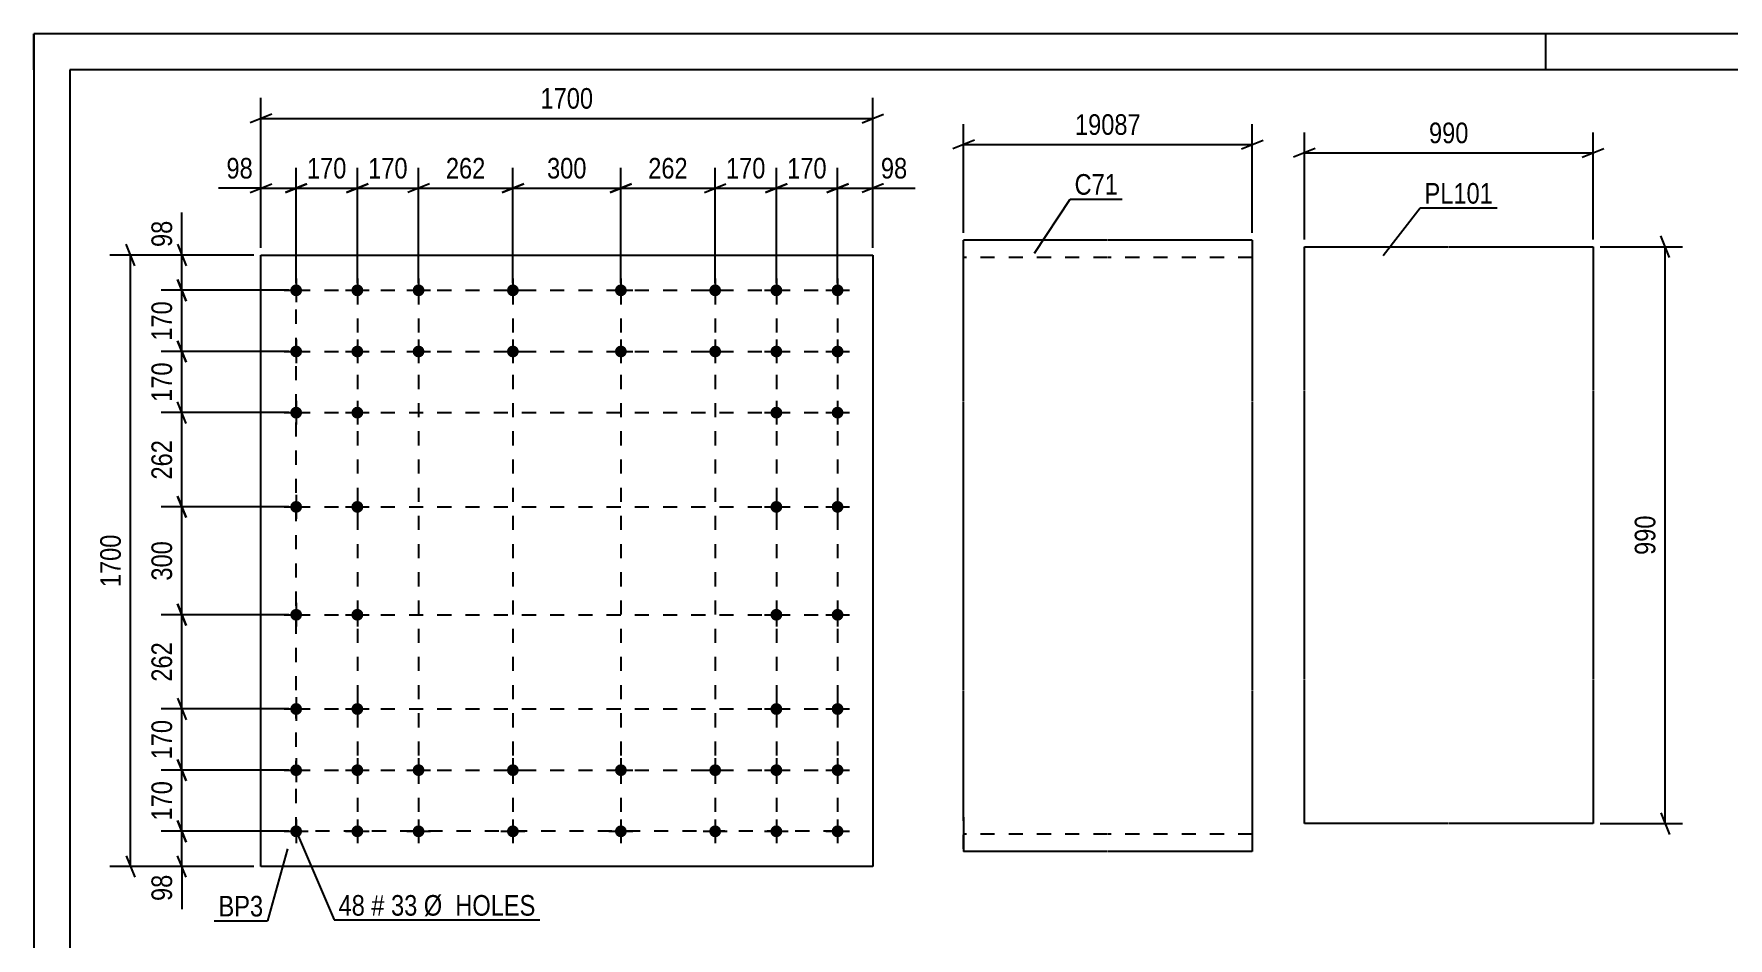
# Model space of a CAD drawing. Header units: millimetres. Extents: x 0 to 420, y 0 to 297.
# Drawn here: x 0 to 235.3, y 171.3 to 297 of the extents above; entities that cross this region are included whole.
import ezdxf

# ---------------------------------------------------------------- set-up
doc = ezdxf.new("R2010")
doc.units = ezdxf.units.MM
doc.linetypes.add('DXK_LINE_DOT2', pattern=[3.9198, 1.9599, -1.9599])
doc.styles.add('Arial Narrow', font='ARIALN.TTF', dxfattribs={"height": 0.2})

# ---------------------------------------------------------------- blocks, each defined once
blk = doc.blocks.new('Unknown-284856879-1134')
at = {"color": 5, "linetype": 'Continuous'}
for p, q in [((420, 297), (0, 297)), ((0, 297), (0, 0)), ((0, 292), (0, 297)), ((210, 292), (210, 297)), ((415, 292), (5, 292)), ((5, 292), (5, 5))]:
    blk.add_line(p, q, dxfattribs=at)
blk = doc.blocks.new('Part-284856879-8796 - 8795')
at = {"color": 2, "linetype": 'Continuous'}
for p, q in [((31.53, 181.25), (31.53, 266.25)), ((31.53, 266.25), (116.53, 266.25)), ((116.53, 266.25), (116.53, 181.25)), ((116.53, 181.25), (31.53, 181.25))]:
    blk.add_line(p, q, dxfattribs=at)
blk = doc.blocks.new('Bolt-284856879-8797 - 8795')
at = {"linetype": 'Continuous'}
for points in [[(36.43, 262.17, -1), (36.43, 260.52, -1)], [(44.93, 262.17, -1), (44.93, 260.52, -1)], [(53.43, 262.17, -1), (53.43, 260.52, -1)], [(66.53, 262.17, -1), (66.53, 260.52, -1)], [(81.53, 262.17, -1), (81.53, 260.52, -1)], [(94.63, 262.17, -1), (94.63, 260.52, -1)], [(103.13, 262.17, -1), (103.13, 260.52, -1)], [(111.63, 262.17, -1), (111.63, 260.52, -1)], [(36.43, 253.67, -1), (36.43, 252.02, -1)], [(44.93, 253.67, -1), (44.93, 252.02, -1)], [(53.43, 253.67, -1), (53.43, 252.02, -1)], [(66.53, 253.67, -1), (66.53, 252.02, -1)], [(81.53, 253.67, -1), (81.53, 252.02, -1)], [(94.63, 253.67, -1), (94.63, 252.02, -1)], [(103.13, 253.67, -1), (103.13, 252.02, -1)], [(111.63, 253.67, -1), (111.63, 252.02, -1)], [(36.43, 245.17, -1), (36.43, 243.52, -1)], [(44.93, 245.17, -1), (44.93, 243.52, -1)], [(103.13, 245.17, -1), (103.13, 243.52, -1)], [(111.63, 245.17, -1), (111.63, 243.52, -1)], [(36.43, 232.07, -1), (36.43, 230.42, -1)], [(44.93, 232.07, -1), (44.93, 230.42, -1)], [(103.13, 232.07, -1), (103.13, 230.42, -1)], [(111.63, 232.07, -1), (111.63, 230.42, -1)], [(36.43, 217.07, -1), (36.43, 215.42, -1)], [(44.93, 217.07, -1), (44.93, 215.42, -1)], [(103.13, 217.07, -1), (103.13, 215.42, -1)], [(111.63, 217.07, -1), (111.63, 215.42, -1)], [(36.43, 203.97, -1), (36.43, 202.32, -1)], [(44.93, 203.97, -1), (44.93, 202.32, -1)], [(103.13, 203.97, -1), (103.13, 202.32, -1)], [(111.63, 203.97, -1), (111.63, 202.32, -1)], [(36.43, 195.47, -1), (36.43, 193.82, -1)], [(44.93, 195.47, -1), (44.93, 193.82, -1)], [(53.43, 195.47, -1), (53.43, 193.82, -1)], [(66.53, 195.47, -1), (66.53, 193.82, -1)], [(81.53, 195.47, -1), (81.53, 193.82, -1)], [(94.63, 195.47, -1), (94.63, 193.82, -1)], [(103.13, 195.47, -1), (103.13, 193.82, -1)], [(111.63, 195.47, -1), (111.63, 193.82, -1)], [(36.43, 186.97, -1), (36.43, 185.32, -1)], [(44.93, 186.97, -1), (44.93, 185.32, -1)], [(53.43, 186.97, -1), (53.43, 185.32, -1)], [(66.53, 186.97, -1), (66.53, 185.32, -1)], [(81.53, 186.97, -1), (81.53, 185.32, -1)], [(94.63, 186.97, -1), (94.63, 185.32, -1)], [(103.13, 186.97, -1), (103.13, 185.32, -1)], [(111.63, 186.97, -1), (111.63, 185.32, -1)]]:
    blk.add_hatch(color=1, dxfattribs=at).paths.add_polyline_path(points)
at = {"color": 1, "linetype": 'Continuous'}
for p, q in [((34.78, 261.35), (38.08, 261.35)), ((36.43, 263), (36.43, 259.7)), ((43.28, 261.35), (46.58, 261.35)), ((44.93, 263), (44.93, 259.7)), ((51.78, 261.35), (55.08, 261.35)), ((53.43, 263), (53.43, 259.7)), ((64.88, 261.35), (68.18, 261.35)), ((66.53, 263), (66.53, 259.7)), ((79.88, 261.35), (83.18, 261.35)), ((81.53, 263), (81.53, 259.7)), ((92.98, 261.35), (96.28, 261.35)), ((94.63, 263), (94.63, 259.7)), ((101.48, 261.35), (104.78, 261.35)), ((103.13, 263), (103.13, 259.7)), ((109.98, 261.35), (113.28, 261.35)), ((111.63, 263), (111.63, 259.7)), ((36.43, 254.5), (36.43, 251.2)), ((44.93, 254.5), (44.93, 251.2)), ((53.43, 254.5), (53.43, 251.2)), ((66.53, 254.5), (66.53, 251.2)), ((81.53, 254.5), (81.53, 251.2)), ((94.63, 254.5), (94.63, 251.2)), ((103.13, 254.5), (103.13, 251.2)), ((111.63, 254.5), (111.63, 251.2)), ((34.78, 252.85), (38.08, 252.85)), ((43.28, 252.85), (46.58, 252.85)), ((51.78, 252.85), (55.08, 252.85)), ((64.88, 252.85), (68.18, 252.85)), ((79.88, 252.85), (83.18, 252.85)), ((92.98, 252.85), (96.28, 252.85)), ((101.48, 252.85), (104.78, 252.85)), ((109.98, 252.85), (113.28, 252.85)), ((36.43, 246), (36.43, 242.7)), ((44.93, 246), (44.93, 242.7)), ((103.13, 246), (103.13, 242.7)), ((111.63, 246), (111.63, 242.7)), ((34.78, 244.35), (38.08, 244.35)), ((43.28, 244.35), (46.58, 244.35)), ((101.48, 244.35), (104.78, 244.35)), ((109.98, 244.35), (113.28, 244.35)), ((34.78, 231.25), (38.08, 231.25)), ((36.43, 232.9), (36.43, 229.6)), ((43.28, 231.25), (46.58, 231.25)), ((44.93, 232.9), (44.93, 229.6)), ((101.48, 231.25), (104.78, 231.25)), ((103.13, 232.9), (103.13, 229.6)), ((109.98, 231.25), (113.28, 231.25)), ((111.63, 232.9), (111.63, 229.6)), ((36.43, 217.9), (36.43, 214.6)), ((44.93, 217.9), (44.93, 214.6)), ((103.13, 217.9), (103.13, 214.6)), ((111.63, 217.9), (111.63, 214.6)), ((34.78, 216.25), (38.08, 216.25)), ((43.28, 216.25), (46.58, 216.25)), ((101.48, 216.25), (104.78, 216.25)), ((109.98, 216.25), (113.28, 216.25)), ((36.43, 204.8), (36.43, 201.5)), ((44.93, 204.8), (44.93, 201.5)), ((103.13, 204.8), (103.13, 201.5)), ((111.63, 204.8), (111.63, 201.5)), ((34.78, 203.15), (38.08, 203.15)), ((43.28, 203.15), (46.58, 203.15)), ((101.48, 203.15), (104.78, 203.15)), ((109.98, 203.15), (113.28, 203.15)), ((36.43, 196.3), (36.43, 193)), ((44.93, 196.3), (44.93, 193)), ((53.43, 196.3), (53.43, 193)), ((66.53, 196.3), (66.53, 193)), ((81.53, 196.3), (81.53, 193)), ((94.63, 196.3), (94.63, 193)), ((103.13, 196.3), (103.13, 193)), ((111.63, 196.3), (111.63, 193)), ((34.78, 194.65), (38.08, 194.65)), ((43.28, 194.65), (46.58, 194.65)), ((51.78, 194.65), (55.08, 194.65)), ((64.88, 194.65), (68.18, 194.65)), ((79.88, 194.65), (83.18, 194.65)), ((92.98, 194.65), (96.28, 194.65)), ((101.48, 194.65), (104.78, 194.65)), ((109.98, 194.65), (113.28, 194.65)), ((34.78, 186.15), (38.08, 186.15)), ((36.43, 187.8), (36.43, 184.5)), ((43.28, 186.15), (46.58, 186.15)), ((44.93, 187.8), (44.93, 184.5)), ((51.78, 186.15), (55.08, 186.15)), ((53.43, 187.8), (53.43, 184.5)), ((64.88, 186.15), (68.18, 186.15)), ((66.53, 187.8), (66.53, 184.5)), ((79.88, 186.15), (83.18, 186.15)), ((81.53, 187.8), (81.53, 184.5)), ((92.98, 186.15), (96.28, 186.15)), ((94.63, 187.8), (94.63, 184.5)), ((101.48, 186.15), (104.78, 186.15)), ((103.13, 187.8), (103.13, 184.5)), ((109.98, 186.15), (113.28, 186.15)), ((111.63, 187.8), (111.63, 184.5))]:
    blk.add_line(p, q, dxfattribs=at)
blk = doc.blocks.new('Part-284856879-8905 - 8904')
at = {"color": 2, "linetype": 'Continuous'}
for p, q in [((176.47, 247.41), (176.47, 267.41)), ((176.47, 267.41), (196.47, 267.41)), ((196.57, 267.41), (216.57, 267.41)), ((216.57, 267.41), (216.57, 247.41)), ((176.47, 207.31), (176.47, 247.31)), ((216.57, 247.31), (216.57, 207.31)), ((176.47, 187.21), (176.47, 207.21)), ((216.57, 207.21), (216.57, 187.21)), ((196.47, 187.21), (176.47, 187.21)), ((216.57, 187.21), (196.57, 187.21))]:
    blk.add_line(p, q, dxfattribs=at)
blk = doc.blocks.new('Part-284856879-8956 - 8955')
at = {"color": 2, "linetype": 'Continuous'}
for p, q in [((149.13, 268.33), (129.13, 268.33)), ((129.13, 245.93), (129.13, 268.33)), ((169.23, 268.33), (149.23, 268.33)), ((169.23, 268.33), (169.23, 245.93)), ((129.13, 205.83), (129.13, 245.83)), ((169.23, 245.83), (169.23, 205.83)), ((129.13, 188.13), (129.13, 205.73)), ((169.23, 205.73), (169.23, 183.33)), ((129.13, 188.13), (129.13, 183.33)), ((149.13, 183.33), (129.13, 183.33)), ((169.23, 183.33), (149.23, 183.33))]:
    blk.add_line(p, q, dxfattribs=at)
at = {"color": 7, "linetype": 'DXK_LINE_DOT2'}
for p, q in [((149.13, 265.93), (129.13, 265.93)), ((169.23, 265.93), (149.23, 265.93)), ((129.13, 183.7), (129.13, 188.13)), ((149.13, 185.73), (129.13, 185.73)), ((169.23, 185.73), (149.23, 185.73))]:
    blk.add_line(p, q, dxfattribs=at)
blk = doc.blocks.new('Rectangle-284856879-10818 - 8795')
at = {"color": 1, "linetype": 'DXK_LINE_DOT2'}
blk.add_lwpolyline([(36.43, 261.35), (111.63, 261.35), (111.63, 186.15), (36.43, 186.15), (36.43, 261.35)], close=True, dxfattribs=at)
blk = doc.blocks.new('Line-284856879-10828 - 8795')
at = {"color": 1, "linetype": 'DXK_LINE_DOT2'}
blk.add_line((44.93, 261.35), (44.93, 186.15), dxfattribs=at)
blk = doc.blocks.new('Line-284856879-10835 - 8795')
at = {"color": 1, "linetype": 'DXK_LINE_DOT2'}
blk.add_line((103.13, 261.35), (103.13, 186.15), dxfattribs=at)
blk = doc.blocks.new('Line-284856879-10842 - 8795')
at = {"color": 1, "linetype": 'DXK_LINE_DOT2'}
blk.add_line((36.43, 252.85), (111.63, 252.85), dxfattribs=at)
blk = doc.blocks.new('Line-284856879-10849 - 8795')
at = {"color": 1, "linetype": 'DXK_LINE_DOT2'}
blk.add_line((36.43, 194.65), (111.63, 194.65), dxfattribs=at)
blk = doc.blocks.new('Line-284856879-10856 - 8795')
at = {"color": 1, "linetype": 'DXK_LINE_DOT2'}
blk.add_line((53.43, 261.35), (53.43, 186.15), dxfattribs=at)
blk = doc.blocks.new('Line-284856879-10863 - 8795')
at = {"color": 1, "linetype": 'DXK_LINE_DOT2'}
blk.add_line((66.53, 261.35), (66.53, 186.15), dxfattribs=at)
blk = doc.blocks.new('Line-284856879-10870 - 8795')
at = {"color": 1, "linetype": 'DXK_LINE_DOT2'}
blk.add_line((81.53, 261.35), (81.53, 186.15), dxfattribs=at)
blk = doc.blocks.new('Line-284856879-10877 - 8795')
at = {"color": 1, "linetype": 'DXK_LINE_DOT2'}
blk.add_line((94.63, 261.35), (94.63, 186.15), dxfattribs=at)
blk = doc.blocks.new('Line-284856879-10884 - 8795')
at = {"color": 1, "linetype": 'DXK_LINE_DOT2'}
blk.add_line((36.43, 244.35), (111.63, 244.35), dxfattribs=at)
blk = doc.blocks.new('Line-284856879-10891 - 8795')
at = {"color": 1, "linetype": 'DXK_LINE_DOT2'}
blk.add_line((36.43, 231.25), (111.63, 231.25), dxfattribs=at)
blk = doc.blocks.new('Line-284856879-10898 - 8795')
at = {"color": 1, "linetype": 'DXK_LINE_DOT2'}
blk.add_line((36.43, 216.25), (111.63, 216.25), dxfattribs=at)
blk = doc.blocks.new('Line-284856879-10905 - 8795')
at = {"color": 1, "linetype": 'DXK_LINE_DOT2'}
blk.add_line((36.43, 203.15), (111.63, 203.15), dxfattribs=at)
blk = doc.blocks.new('StraightDimension-284856879-10776 - 8795')
at = {"color": 7, "linetype": 'Continuous'}
for p, q in [((94.63, 262.35), (94.63, 278.39)), ((103.13, 262.35), (103.13, 278.39)), ((93.13, 274.94), (96.13, 276.14)), ((94.63, 275.54), (103.13, 275.54)), ((104.63, 276.14), (101.63, 274.94))]:
    blk.add_line(p, q, dxfattribs=at)
at = {"color": 0}
blk.add_wipeout([(102.22, 276.29), (102.22, 280.49), (95.53, 280.49), (95.53, 276.29)], dxfattribs=at)
at = {"color": 3, "style": 'Arial Narrow'}
blk.add_text('170', height=2.863, dxfattribs=at).set_placement((96.13, 276.89))
blk = doc.blocks.new('StraightDimension-284856879-10778 - 8795')
at = {"color": 7, "linetype": 'Continuous'}
for p, q in [((66.53, 262.35), (66.53, 278.39)), ((81.53, 262.35), (81.53, 278.39)), ((68.03, 276.14), (65.03, 274.94)), ((66.53, 275.54), (81.53, 275.54)), ((80.03, 274.94), (83.03, 276.14))]:
    blk.add_line(p, q, dxfattribs=at)
at = {"color": 0}
blk.add_wipeout([(77.37, 276.29), (77.37, 280.49), (70.68, 280.49), (70.68, 276.29)], dxfattribs=at)
at = {"color": 3, "style": 'Arial Narrow'}
blk.add_text('300', height=2.863, dxfattribs=at).set_placement((71.28, 276.89))
blk = doc.blocks.new('StraightDimension-284856879-10777 - 8795')
at = {"color": 7, "linetype": 'Continuous'}
for p, q in [((81.53, 262.35), (81.53, 278.39)), ((94.63, 262.35), (94.63, 278.39)), ((83.03, 276.14), (80.03, 274.94)), ((81.53, 275.54), (94.63, 275.54)), ((93.13, 274.94), (96.13, 276.14))]:
    blk.add_line(p, q, dxfattribs=at)
at = {"color": 0}
blk.add_wipeout([(91.42, 276.29), (91.42, 280.49), (84.73, 280.49), (84.73, 276.29)], dxfattribs=at)
at = {"color": 3, "style": 'Arial Narrow'}
blk.add_text('262', height=2.863, dxfattribs=at).set_placement((85.33, 276.89))
blk = doc.blocks.new('StraightDimension-284856879-9077 - 8795')
at = {"color": 7, "linetype": 'Continuous'}
for p, q in [((30.53, 266.25), (17.69, 266.25)), ((19.94, 267.75), (21.14, 264.75)), ((20.54, 261.35), (20.54, 266.25)), ((35.43, 261.35), (17.69, 261.35)), ((21.14, 259.85), (19.94, 262.85))]:
    blk.add_line(p, q, dxfattribs=at)
at = {"color": 0}
blk.add_wipeout([(19.79, 271.63), (15.59, 271.63), (15.59, 266.77), (19.79, 266.77)], dxfattribs=at)
at = {"color": 7, "linetype": 'Continuous'}
blk.add_line((20.54, 266.25), (20.54, 272.15), dxfattribs=at)
blk.add_line((20.54, 266.25), (20.54, 272.15), dxfattribs=at)
at = {"color": 3, "style": 'Arial Narrow'}
blk.add_text('98', height=2.863, rotation=90.0002, dxfattribs=at).set_placement((19.19, 267.37))
blk = doc.blocks.new('StraightDimension-284856879-9078 - 8795')
at = {"color": 7, "linetype": 'Continuous'}
for p, q in [((35.43, 261.35), (17.69, 261.35)), ((19.94, 262.85), (21.14, 259.85)), ((20.54, 252.85), (20.54, 261.35)), ((21.14, 251.35), (19.94, 254.35)), ((35.43, 252.85), (17.69, 252.85))]:
    blk.add_line(p, q, dxfattribs=at)
at = {"color": 0}
blk.add_wipeout([(19.79, 260.44), (15.59, 260.44), (15.59, 253.75), (19.79, 253.75)], dxfattribs=at)
at = {"color": 3, "style": 'Arial Narrow'}
blk.add_text('170', height=2.863, rotation=90.0002, dxfattribs=at).set_placement((19.19, 254.35))
blk = doc.blocks.new('StraightDimension-284856879-9079 - 8795')
at = {"color": 7, "linetype": 'Continuous'}
for p, q in [((19.94, 254.35), (21.14, 251.35)), ((35.43, 252.85), (17.69, 252.85)), ((20.54, 244.35), (20.54, 252.85)), ((21.14, 242.85), (19.94, 245.85)), ((35.43, 244.35), (17.69, 244.35))]:
    blk.add_line(p, q, dxfattribs=at)
at = {"color": 0}
blk.add_wipeout([(19.79, 251.94), (15.59, 251.94), (15.59, 245.25), (19.79, 245.25)], dxfattribs=at)
at = {"color": 3, "style": 'Arial Narrow'}
blk.add_text('170', height=2.863, rotation=90.0002, dxfattribs=at).set_placement((19.19, 245.85))
blk = doc.blocks.new('StraightDimension-284856879-9080 - 8795')
at = {"color": 7, "linetype": 'Continuous'}
for p, q in [((21.14, 242.85), (19.94, 245.85)), ((35.43, 244.35), (17.69, 244.35)), ((20.54, 231.25), (20.54, 244.35)), ((35.43, 231.25), (17.69, 231.25)), ((19.94, 232.75), (21.14, 229.75))]:
    blk.add_line(p, q, dxfattribs=at)
at = {"color": 0}
blk.add_wipeout([(19.79, 241.14), (15.59, 241.14), (15.59, 234.45), (19.79, 234.45)], dxfattribs=at)
at = {"color": 3, "style": 'Arial Narrow'}
blk.add_text('262', height=2.863, rotation=90.0002, dxfattribs=at).set_placement((19.19, 235.05))
blk = doc.blocks.new('StraightDimension-284856879-9081 - 8795')
at = {"color": 7, "linetype": 'Continuous'}
for p, q in [((35.43, 231.25), (17.69, 231.25)), ((21.14, 229.75), (19.94, 232.75)), ((20.54, 216.25), (20.54, 231.25)), ((19.94, 217.75), (21.14, 214.75)), ((35.43, 216.25), (17.69, 216.25))]:
    blk.add_line(p, q, dxfattribs=at)
at = {"color": 0}
blk.add_wipeout([(19.79, 227.09), (15.59, 227.09), (15.59, 220.4), (19.79, 220.4)], dxfattribs=at)
at = {"color": 3, "style": 'Arial Narrow'}
blk.add_text('300', height=2.863, rotation=90.0002, dxfattribs=at).set_placement((19.19, 221))
blk = doc.blocks.new('StraightDimension-284856879-9082 - 8795')
at = {"color": 7, "linetype": 'Continuous'}
for p, q in [((21.14, 214.75), (19.94, 217.75)), ((35.43, 216.25), (17.69, 216.25)), ((20.54, 203.15), (20.54, 216.25)), ((35.43, 203.15), (17.69, 203.15)), ((19.94, 204.65), (21.14, 201.65))]:
    blk.add_line(p, q, dxfattribs=at)
at = {"color": 0}
blk.add_wipeout([(19.79, 213.04), (15.59, 213.04), (15.59, 206.35), (19.79, 206.35)], dxfattribs=at)
at = {"color": 3, "style": 'Arial Narrow'}
blk.add_text('262', height=2.863, rotation=90.0002, dxfattribs=at).set_placement((19.19, 206.95))
blk = doc.blocks.new('StraightDimension-284856879-9083 - 8795')
at = {"color": 7, "linetype": 'Continuous'}
for p, q in [((35.43, 203.15), (17.69, 203.15)), ((19.94, 204.65), (21.14, 201.65)), ((20.54, 194.65), (20.54, 203.15)), ((21.14, 193.15), (19.94, 196.15)), ((35.43, 194.65), (17.69, 194.65))]:
    blk.add_line(p, q, dxfattribs=at)
at = {"color": 0}
blk.add_wipeout([(19.79, 202.24), (15.59, 202.24), (15.59, 195.55), (19.79, 195.55)], dxfattribs=at)
at = {"color": 3, "style": 'Arial Narrow'}
blk.add_text('170', height=2.863, rotation=90.0002, dxfattribs=at).set_placement((19.19, 196.15))
blk = doc.blocks.new('StraightDimension-284856879-9084 - 8795')
at = {"color": 7, "linetype": 'Continuous'}
for p, q in [((19.94, 196.15), (21.14, 193.15)), ((35.43, 194.65), (17.69, 194.65)), ((20.54, 186.15), (20.54, 194.65)), ((35.43, 186.15), (17.69, 186.15)), ((21.14, 184.65), (19.94, 187.65))]:
    blk.add_line(p, q, dxfattribs=at)
at = {"color": 0}
blk.add_wipeout([(19.79, 193.74), (15.59, 193.74), (15.59, 187.05), (19.79, 187.05)], dxfattribs=at)
at = {"color": 3, "style": 'Arial Narrow'}
blk.add_text('170', height=2.863, rotation=90.0002, dxfattribs=at).set_placement((19.19, 187.65))
blk = doc.blocks.new('StraightDimension-284856879-10782 - 8795')
at = {"color": 7, "linetype": 'Continuous'}
for p, q in [((31.53, 267.25), (31.53, 278.39)), ((36.43, 262.35), (36.43, 278.39)), ((30.03, 274.94), (33.03, 276.14)), ((31.53, 275.54), (36.43, 275.54)), ((37.93, 276.14), (34.93, 274.94))]:
    blk.add_line(p, q, dxfattribs=at)
at = {"color": 0}
blk.add_wipeout([(31, 276.29), (31, 280.49), (26.15, 280.49), (26.15, 276.29)], dxfattribs=at)
at = {"color": 7, "linetype": 'Continuous'}
blk.add_line((31.53, 275.54), (25.62, 275.54), dxfattribs=at)
blk.add_line((31.53, 275.54), (25.62, 275.54), dxfattribs=at)
at = {"color": 3, "style": 'Arial Narrow'}
blk.add_text('98', height=2.863, dxfattribs=at).set_placement((26.75, 276.89))
blk = doc.blocks.new('StraightDimension-284856879-9085 - 8795')
at = {"color": 7, "linetype": 'Continuous'}
for p, q in [((35.43, 186.15), (17.69, 186.15)), ((19.94, 187.65), (21.14, 184.65)), ((20.54, 181.25), (20.54, 186.15)), ((30.53, 181.25), (17.69, 181.25)), ((21.14, 179.75), (19.94, 182.75))]:
    blk.add_line(p, q, dxfattribs=at)
at = {"color": 0}
blk.add_wipeout([(19.79, 180.72), (15.59, 180.72), (15.59, 175.86), (19.79, 175.86)], dxfattribs=at)
at = {"color": 7, "linetype": 'Continuous'}
blk.add_line((20.54, 181.25), (20.54, 175.34), dxfattribs=at)
blk.add_line((20.54, 181.25), (20.54, 175.34), dxfattribs=at)
at = {"color": 3, "style": 'Arial Narrow'}
blk.add_text('98', height=2.863, rotation=90.0002, dxfattribs=at).set_placement((19.19, 176.46))
blk = doc.blocks.new('StraightDimension-284856879-9113 - 8795')
at = {"color": 7, "linetype": 'Continuous'}
for p, q in [((30.53, 266.25), (10.57, 266.25)), ((14.02, 264.75), (12.82, 267.75)), ((13.42, 181.25), (13.42, 266.25)), ((30.53, 181.25), (10.57, 181.25)), ((12.82, 182.75), (14.02, 179.75))]:
    blk.add_line(p, q, dxfattribs=at)
at = {"color": 0}
blk.add_wipeout([(12.67, 228), (8.47, 228), (8.47, 219.49), (12.67, 219.49)], dxfattribs=at)
at = {"color": 3, "style": 'Arial Narrow'}
blk.add_text('1700', height=2.863, rotation=90.0002, dxfattribs=at).set_placement((12.07, 220.09))
blk = doc.blocks.new('StraightDimension-284856879-10780 - 8795')
at = {"color": 7, "linetype": 'Continuous'}
for p, q in [((44.93, 262.35), (44.93, 278.39)), ((53.43, 262.35), (53.43, 278.39)), ((43.43, 274.94), (46.43, 276.14)), ((44.93, 275.54), (53.43, 275.54)), ((54.93, 276.14), (51.93, 274.94))]:
    blk.add_line(p, q, dxfattribs=at)
at = {"color": 0}
blk.add_wipeout([(52.52, 276.29), (52.52, 280.49), (45.83, 280.49), (45.83, 276.29)], dxfattribs=at)
at = {"color": 3, "style": 'Arial Narrow'}
blk.add_text('170', height=2.863, dxfattribs=at).set_placement((46.43, 276.89))
blk = doc.blocks.new('StraightDimension-284856879-9155 - 8795')
at = {"color": 7, "linetype": 'Continuous'}
for p, q in [((31.53, 267.25), (31.53, 288.1)), ((116.53, 267.25), (116.53, 288.1)), ((33.03, 285.85), (30.03, 284.65)), ((31.53, 285.25), (116.53, 285.25)), ((115.03, 284.65), (118.03, 285.85))]:
    blk.add_line(p, q, dxfattribs=at)
at = {"color": 0}
blk.add_wipeout([(78.28, 286), (78.28, 290.2), (69.77, 290.2), (69.77, 286)], dxfattribs=at)
at = {"color": 3, "style": 'Arial Narrow'}
blk.add_text('1700', height=2.863, dxfattribs=at).set_placement((70.37, 286.6))
blk = doc.blocks.new('StraightDimension-284856879-10774 - 8795')
at = {"color": 7, "linetype": 'Continuous'}
for p, q in [((111.63, 262.35), (111.63, 278.39)), ((116.53, 267.25), (116.53, 278.39)), ((110.13, 274.94), (113.13, 276.14)), ((111.63, 275.54), (116.53, 275.54)), ((118.03, 276.14), (115.03, 274.94))]:
    blk.add_line(p, q, dxfattribs=at)
at = {"color": 0}
blk.add_wipeout([(121.91, 276.29), (121.91, 280.49), (117.05, 280.49), (117.05, 276.29)], dxfattribs=at)
at = {"color": 7, "linetype": 'Continuous'}
blk.add_line((116.53, 275.54), (122.43, 275.54), dxfattribs=at)
blk.add_line((116.53, 275.54), (122.43, 275.54), dxfattribs=at)
at = {"color": 3, "style": 'Arial Narrow'}
blk.add_text('98', height=2.863, dxfattribs=at).set_placement((117.65, 276.89))
blk = doc.blocks.new('StraightDimension-284856879-10775 - 8795')
at = {"color": 7, "linetype": 'Continuous'}
for p, q in [((103.13, 262.35), (103.13, 278.39)), ((111.63, 262.35), (111.63, 278.39)), ((101.63, 274.94), (104.63, 276.14)), ((103.13, 275.54), (111.63, 275.54)), ((113.13, 276.14), (110.13, 274.94))]:
    blk.add_line(p, q, dxfattribs=at)
at = {"color": 0}
blk.add_wipeout([(110.72, 276.29), (110.72, 280.49), (104.03, 280.49), (104.03, 276.29)], dxfattribs=at)
at = {"color": 3, "style": 'Arial Narrow'}
blk.add_text('170', height=2.863, dxfattribs=at).set_placement((104.63, 276.89))
blk = doc.blocks.new('StraightDimension-284856879-10779 - 8795')
at = {"color": 7, "linetype": 'Continuous'}
for p, q in [((53.43, 262.35), (53.43, 278.39)), ((66.53, 262.35), (66.53, 278.39)), ((54.93, 276.14), (51.93, 274.94)), ((53.43, 275.54), (66.53, 275.54)), ((65.03, 274.94), (68.03, 276.14))]:
    blk.add_line(p, q, dxfattribs=at)
at = {"color": 0}
blk.add_wipeout([(63.32, 276.29), (63.32, 280.49), (56.63, 280.49), (56.63, 276.29)], dxfattribs=at)
at = {"color": 3, "style": 'Arial Narrow'}
blk.add_text('262', height=2.863, dxfattribs=at).set_placement((57.23, 276.89))
blk = doc.blocks.new('StraightDimension-284856879-10781 - 8795')
at = {"color": 7, "linetype": 'Continuous'}
for p, q in [((36.43, 262.35), (36.43, 278.39)), ((44.93, 262.35), (44.93, 278.39)), ((34.93, 274.94), (37.93, 276.14)), ((36.43, 275.54), (44.93, 275.54)), ((46.43, 276.14), (43.43, 274.94))]:
    blk.add_line(p, q, dxfattribs=at)
at = {"color": 0}
blk.add_wipeout([(44.02, 276.29), (44.02, 280.49), (37.33, 280.49), (37.33, 276.29)], dxfattribs=at)
at = {"color": 3, "style": 'Arial Narrow'}
blk.add_text('170', height=2.863, dxfattribs=at).set_placement((37.93, 276.89))
blk = doc.blocks.new('StraightDimension-284856879-9323 - 8904')
at = {"color": 7, "linetype": 'Continuous'}
for p, q in [((227.17, 265.91), (225.97, 268.91)), ((217.57, 267.41), (228.97, 267.41)), ((226.57, 187.21), (226.57, 267.41)), ((225.97, 188.71), (227.17, 185.71)), ((217.57, 187.21), (228.97, 187.21))]:
    blk.add_line(p, q, dxfattribs=at)
at = {"color": 0}
blk.add_wipeout([(225.82, 230.65), (221.62, 230.65), (221.62, 223.97), (225.82, 223.97)], dxfattribs=at)
at = {"color": 3, "style": 'Arial Narrow'}
blk.add_text('990', height=2.863, rotation=90.0002, dxfattribs=at).set_placement((225.22, 224.57))
blk = doc.blocks.new('StraightDimension-284856879-9327 - 8904')
at = {"color": 7, "linetype": 'Continuous'}
for p, q in [((176.47, 268.41), (176.47, 283.3)), ((216.57, 268.41), (216.57, 283.3)), ((177.97, 281.05), (174.97, 279.85)), ((176.47, 280.45), (216.57, 280.45)), ((215.07, 279.85), (218.07, 281.05))]:
    blk.add_line(p, q, dxfattribs=at)
at = {"color": 0}
blk.add_wipeout([(199.86, 281.2), (199.86, 285.4), (193.18, 285.4), (193.18, 281.2)], dxfattribs=at)
at = {"color": 3, "style": 'Arial Narrow'}
blk.add_text('990', height=2.863, dxfattribs=at).set_placement((193.78, 281.8))
blk = doc.blocks.new('StraightDimension-284856879-9379 - 8955')
at = {"color": 7, "linetype": 'Continuous'}
for p, q in [((129.13, 269.33), (129.13, 284.46)), ((169.23, 269.33), (169.23, 284.46)), ((130.63, 282.21), (127.63, 281.01)), ((129.13, 281.61), (169.23, 281.61)), ((167.73, 281.01), (170.73, 282.21))]:
    blk.add_line(p, q, dxfattribs=at)
at = {"color": 0}
blk.add_wipeout([(154.35, 282.36), (154.35, 286.56), (144.01, 286.56), (144.01, 282.36)], dxfattribs=at)
at = {"color": 3, "style": 'Arial Narrow'}
blk.add_text('19087', height=2.863, dxfattribs=at).set_placement((144.61, 282.96))
blk = doc.blocks.new('Mark-284856879-9512 - 8795')
at = {"color": 0}
blk.add_wipeout([(31.86, 174.31), (31.86, 177.31), (25.64, 177.31), (25.64, 174.31)], dxfattribs=at)
blk.add_wipeout([(31.86, 174.31), (31.86, 177.31), (25.64, 177.31), (25.64, 174.31)], dxfattribs=at)
at = {"color": 30, "linetype": 'Continuous'}
for p in [(35.22, 183.71), (25.04, 173.71)]:
    blk.add_line(p, (32.46, 173.71), dxfattribs=at)
at = {"color": 3, "style": 'Arial Narrow'}
blk.add_text('BP3', height=2.863, dxfattribs=at).set_placement((25.64, 174.31))
blk = doc.blocks.new('Mark-284856879-9515 - 8795')
at = {"color": 0}
blk.add_wipeout([(45.98, 174.42), (45.98, 177.42), (42.32, 177.42), (42.32, 174.42)], dxfattribs=at)
blk.add_wipeout([(45.98, 174.42), (45.98, 177.42), (42.32, 177.42), (42.32, 174.42)], dxfattribs=at)
at = {"color": 7, "linetype": 'Continuous'}
blk.add_line((36.43, 186.15), (41.72, 173.82), dxfattribs=at)
at = {"color": 0}
blk.add_wipeout([(48.71, 174.42), (48.71, 177.42), (46.88, 177.42), (46.88, 174.42)], dxfattribs=at)
blk.add_wipeout([(48.71, 174.42), (48.71, 177.42), (46.88, 177.42), (46.88, 174.42)], dxfattribs=at)
at = {"color": 3, "style": 'Arial Narrow'}
blk.add_text('48', height=2.863, dxfattribs=at).set_placement((42.32, 174.42))
at = {"color": 0}
blk.add_wipeout([(53.26, 174.42), (53.26, 177.42), (49.61, 177.42), (49.61, 174.42)], dxfattribs=at)
blk.add_wipeout([(53.26, 174.42), (53.26, 177.42), (49.61, 177.42), (49.61, 174.42)], dxfattribs=at)
at = {"color": 3, "style": 'Arial Narrow'}
blk.add_text('#', height=2.86, dxfattribs=at).set_placement((46.88, 174.42))
at = {"color": 0}
blk.add_wipeout([(69.69, 174.42), (69.69, 177.42), (54.16, 177.42), (54.16, 174.42)], dxfattribs=at)
blk.add_wipeout([(69.69, 174.42), (69.69, 177.42), (54.16, 177.42), (54.16, 174.42)], dxfattribs=at)
at = {"color": 7, "linetype": 'Continuous'}
blk.add_line((41.72, 173.82), (70.29, 173.82), dxfattribs=at)
at = {"color": 3, "style": 'Arial Narrow'}
for s, p in [('33', (49.61, 174.42)), ('Ø  HOLES', (54.16, 174.42))]:
    blk.add_text(s, height=2.863, dxfattribs=at).set_placement(p)
blk = doc.blocks.new('Mark-284856879-9540 - 8904')
at = {"color": 0}
blk.add_wipeout([(202.66, 273.4), (202.66, 276.4), (193.16, 276.4), (193.16, 273.4)], dxfattribs=at)
blk.add_wipeout([(202.66, 273.4), (202.66, 276.4), (193.16, 276.4), (193.16, 273.4)], dxfattribs=at)
at = {"color": 30, "linetype": 'Continuous'}
for p, q in [((187.43, 266.19), (192.56, 272.8)), ((192.56, 272.8), (203.26, 272.8))]:
    blk.add_line(p, q, dxfattribs=at)
at = {"color": 3, "style": 'Arial Narrow'}
blk.add_text('PL101', height=2.863, dxfattribs=at).set_placement((193.16, 273.4))
blk = doc.blocks.new('Mark-284856879-9555 - 8955')
at = {"color": 0}
blk.add_wipeout([(150.58, 274.64), (150.58, 277.64), (144.55, 277.64), (144.55, 274.64)], dxfattribs=at)
blk.add_wipeout([(150.58, 274.64), (150.58, 277.64), (144.55, 277.64), (144.55, 274.64)], dxfattribs=at)
at = {"color": 30, "linetype": 'Continuous'}
for p, q in [((138.97, 266.5), (143.95, 274.04)), ((143.95, 274.04), (151.18, 274.04))]:
    blk.add_line(p, q, dxfattribs=at)
at = {"color": 3, "style": 'Arial Narrow'}
blk.add_text('C71', height=2.863, dxfattribs=at).set_placement((144.55, 274.64))

msp = doc.modelspace()

# ---------------------------------------------------------------- block references
for name in ['Unknown-284856879-1134', 'Part-284856879-8956 - 8955', 'Part-284856879-8796 - 8795', 'Part-284856879-8905 - 8904', 'Bolt-284856879-8797 - 8795', 'Rectangle-284856879-10818 - 8795', 'Line-284856879-10828 - 8795', 'Line-284856879-10856 - 8795', 'Line-284856879-10863 - 8795', 'Line-284856879-10870 - 8795', 'Line-284856879-10877 - 8795', 'Line-284856879-10835 - 8795', 'Line-284856879-10842 - 8795', 'Line-284856879-10884 - 8795', 'Line-284856879-10891 - 8795', 'Line-284856879-10898 - 8795', 'Line-284856879-10905 - 8795', 'Line-284856879-10849 - 8795']:
    msp.add_blockref(name, (0, 0))

# ---------------------------------------------------------------- next in the draw order: block references
for name in ['StraightDimension-284856879-9379 - 8955', 'StraightDimension-284856879-10780 - 8795', 'StraightDimension-284856879-10778 - 8795', 'StraightDimension-284856879-10776 - 8795', 'StraightDimension-284856879-9077 - 8795', 'StraightDimension-284856879-9323 - 8904']:
    msp.add_blockref(name, (0, 0))

# ---------------------------------------------------------------- next in the draw order: block references
for name in ['StraightDimension-284856879-9327 - 8904', 'StraightDimension-284856879-10777 - 8795', 'Mark-284856879-9555 - 8955', 'StraightDimension-284856879-9078 - 8795']:
    msp.add_blockref(name, (0, 0))

# ---------------------------------------------------------------- next in the draw order: block references
for name in ['StraightDimension-284856879-10782 - 8795', 'Mark-284856879-9540 - 8904', 'StraightDimension-284856879-9079 - 8795']:
    msp.add_blockref(name, (0, 0))

# ---------------------------------------------------------------- next in the draw order: block references
msp.add_blockref('StraightDimension-284856879-9080 - 8795', (0, 0))

# ---------------------------------------------------------------- next in the draw order: block references
msp.add_blockref('StraightDimension-284856879-9081 - 8795', (0, 0))

# ---------------------------------------------------------------- next in the draw order: block references
msp.add_blockref('StraightDimension-284856879-9082 - 8795', (0, 0))

# ---------------------------------------------------------------- next in the draw order: block references
msp.add_blockref('StraightDimension-284856879-9083 - 8795', (0, 0))

# ---------------------------------------------------------------- next in the draw order: block references
msp.add_blockref('StraightDimension-284856879-9084 - 8795', (0, 0))

# ---------------------------------------------------------------- next in the draw order: block references
msp.add_blockref('StraightDimension-284856879-9085 - 8795', (0, 0))

# ---------------------------------------------------------------- next in the draw order: block references
for name in ['StraightDimension-284856879-9113 - 8795', 'Mark-284856879-9515 - 8795']:
    msp.add_blockref(name, (0, 0))

# ---------------------------------------------------------------- next in the draw order: block references
for name in ['StraightDimension-284856879-9155 - 8795', 'Mark-284856879-9512 - 8795']:
    msp.add_blockref(name, (0, 0))

# ---------------------------------------------------------------- next in the draw order: block references
for name in ['StraightDimension-284856879-10781 - 8795', 'StraightDimension-284856879-10779 - 8795', 'StraightDimension-284856879-10774 - 8795']:
    msp.add_blockref(name, (0, 0))

# ---------------------------------------------------------------- next in the draw order: block references
msp.add_blockref('StraightDimension-284856879-10775 - 8795', (0, 0))

doc.saveas('drawing.dxf')
